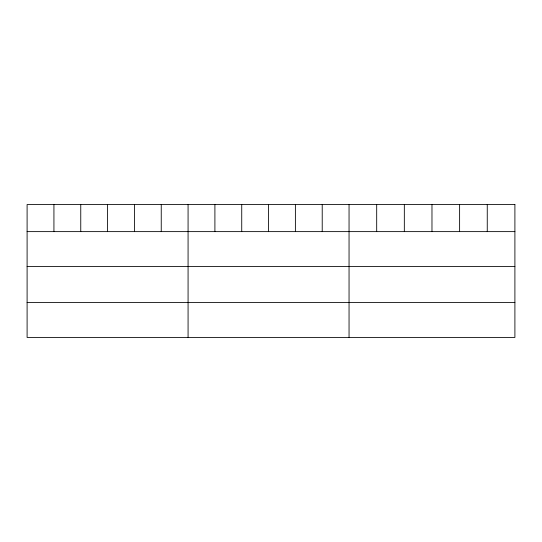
<?xml version="1.0" encoding="UTF-8"?>
<svg xmlns="http://www.w3.org/2000/svg" width="542" height="542" viewBox="0 0 542 542"><rect width="100%" height="100%" fill="white"/><g stroke="black" fill="none" stroke-linecap="round" stroke-linejoin="round"><path stroke-width="0.81" d="M27.1 231.624L514.9 231.624M27.1 266.542L514.9 266.542M27.1 302.531L514.9 302.531M487.258 204.544L487.258 231.624M459.616 204.544L459.616 231.624M431.974 204.544L431.974 231.624M404.332 204.544L404.332 231.624M376.69 204.544L376.69 231.624M349.048 204.544L349.048 337.456M322.219 204.544L322.219 231.624M295.39 204.544L295.39 231.624M268.561 204.544L268.561 231.624M241.732 204.544L241.732 231.624M214.903 204.544L214.903 231.624M188.074 204.544L188.074 337.456M161.245 204.544L161.245 231.624M134.416 204.544L134.416 231.624M107.587 204.544L107.587 231.624M80.758 204.544L80.758 231.624M53.929 204.544L53.929 231.624M514.9 204.544L27.1 204.544L27.1 337.456L514.9 337.456L514.9 204.544"/></g></svg>
